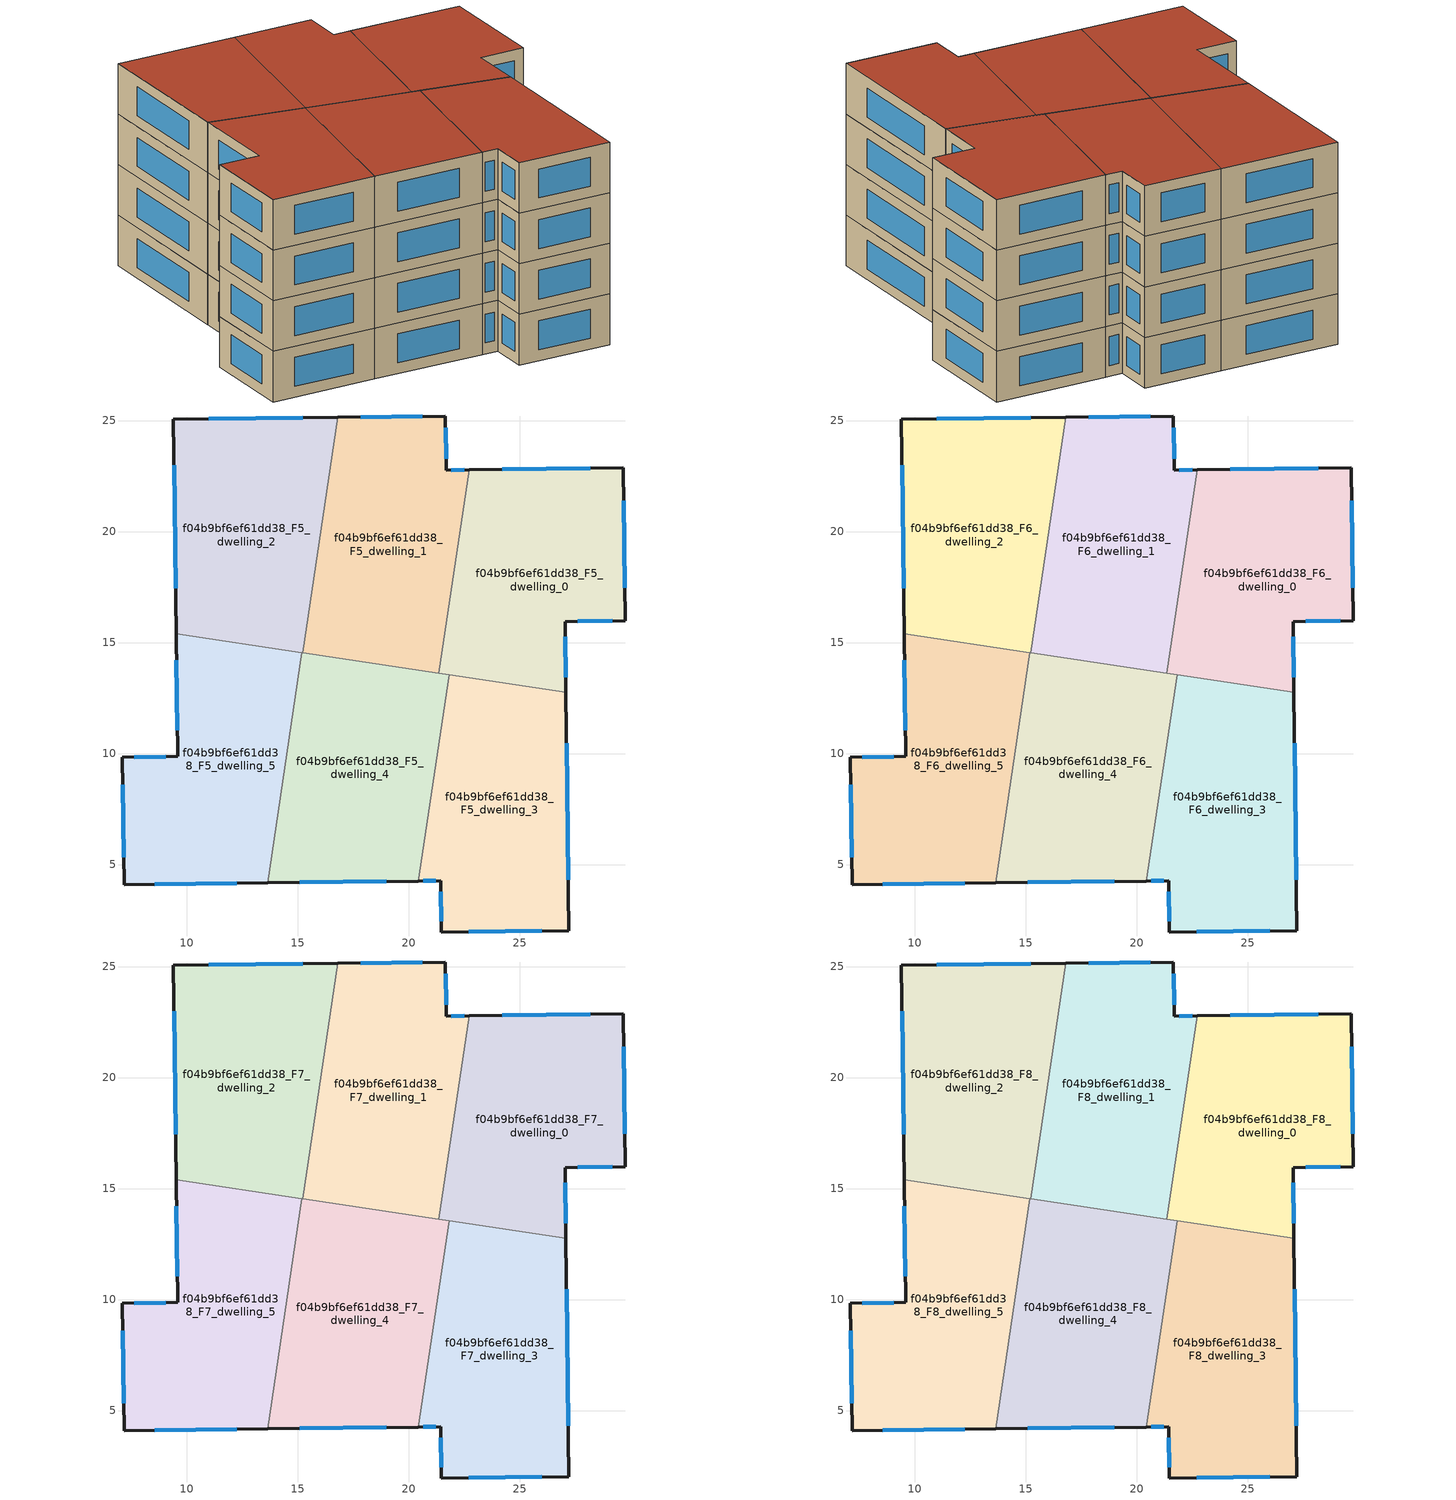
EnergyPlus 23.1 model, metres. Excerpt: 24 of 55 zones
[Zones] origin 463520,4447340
f04b9bf6ef61dd38_F5_dwelling_0
 floor to f04b9bf6ef61dd38_F4_dwelling_0 (EU_floor_Construction): 29.66,22.87 29.75,15.99 27.05,15.94 27.09,12.76 21.37,13.62 22.73,22.78 z15
 wall outside (EU_wall_Construction): 27.09,12.76 27.05,15.94 29.75,15.99 29.66,22.87 22.73,22.78 z15:18
 wall to f04b9bf6ef61dd38_F5_dwelling_1 (EU_wall_Construction): 22.73,22.78 21.37,13.62 z15:18
 wall to f04b9bf6ef61dd38_F5_dwelling_3 (EU_wall_Construction): 21.83,13.55 27.09,12.76 z15:18
 wall to f04b9bf6ef61dd38_F5_dwelling_4 (EU_wall_Construction): 21.37,13.62 21.83,13.55 z15:18
 window (EU_Window_Construction): 27.08,13.44 27.06,15.26 / 28.18,22.85 24.22,22.8 / 29.73,17.46 29.68,21.39 / 27.63,15.95 29.17,15.98 z15.64:17.36
f04b9bf6ef61dd38_F5_dwelling_1
 floor to f04b9bf6ef61dd38_F4_dwelling_1 (EU_floor_Construction): 21.66,25.2 21.69,22.76 22.73,22.78 21.37,13.62 15.23,14.54 16.81,25.14 z15
 wall outside (EU_wall_Construction): 22.73,22.78 21.69,22.76 21.66,25.2 16.81,25.14 z15:18
 wall to f04b9bf6ef61dd38_F5_dwelling_2 (EU_wall_Construction): 16.81,25.14 15.23,14.54 z15:18
 wall to f04b9bf6ef61dd38_F5_dwelling_4 (EU_wall_Construction): 15.23,14.54 21.37,13.62 z15:18
 window (EU_Window_Construction): 20.62,25.19 17.85,25.16 / 21.69,23.29 21.67,24.68 / 22.51,22.77 21.92,22.76 z15.64:17.36
f04b9bf6ef61dd38_F5_dwelling_2
 floor to f04b9bf6ef61dd38_F4_dwelling_2 (EU_floor_Construction): 16.81,25.14 15.23,14.54 9.53,15.39 9.41,25.05 z15
 wall outside (EU_wall_Construction): 16.81,25.14 9.41,25.05 9.53,15.39 z15:18
 wall to f04b9bf6ef61dd38_F5_dwelling_5 (EU_wall_Construction): 9.53,15.39 15.2,14.54 z15:18
 wall to f04b9bf6ef61dd38_F5_dwelling_4 (EU_wall_Construction): 15.2,14.54 15.23,14.54 z15:18
 window (EU_Window_Construction): 9.44,22.98 9.5,17.46 / 15.23,25.12 10.99,25.07 z15.64:17.36
f04b9bf6ef61dd38_F5_dwelling_3
 floor to f04b9bf6ef61dd38_F4_dwelling_3 (EU_floor_Construction): 27.09,12.76 27.22,2.02 21.47,1.96 21.44,4.27 20.45,4.26 21.83,13.55 z15
 wall outside (EU_wall_Construction): 20.45,4.26 21.44,4.27 21.47,1.96 27.22,2.02 27.09,12.76 z15:18
 wall to f04b9bf6ef61dd38_F5_dwelling_4 (EU_wall_Construction): 21.83,13.55 20.45,4.26 z15:18
 window (EU_Window_Construction): 27.19,4.32 27.12,10.46 / 22.7,1.98 25.99,2.01 / 21.45,3.78 21.47,2.46 / 20.66,4.26 21.23,4.27 z15.64:17.36
f04b9bf6ef61dd38_F5_dwelling_4
 floor to f04b9bf6ef61dd38_F4_dwelling_4 (EU_floor_Construction): 21.83,13.55 20.45,4.26 13.65,4.17 15.2,14.54 z15
 wall outside (EU_wall_Construction): 13.65,4.17 20.45,4.26 z15:18
 wall to f04b9bf6ef61dd38_F5_dwelling_5 (EU_wall_Construction): 15.2,14.54 13.65,4.17 z15:18
 window (EU_Window_Construction): 15.1,4.19 18.99,4.24 z15.64:17.36
f04b9bf6ef61dd38_F5_dwelling_5
 floor to f04b9bf6ef61dd38_F4_dwelling_5 (EU_floor_Construction): 15.2,14.54 13.65,4.17 7.19,4.1 7.11,9.83 9.6,9.87 9.53,15.39 z15
 wall outside (EU_wall_Construction): 9.53,15.39 9.6,9.87 7.11,9.83 7.19,4.1 13.65,4.17 z15:18
 window (EU_Window_Construction): 9.55,14.2 9.59,11.05 / 8.57,4.11 12.26,4.16 / 7.13,8.61 7.17,5.33 / 9.07,9.86 7.65,9.84 z15.64:17.36
f04b9bf6ef61dd38_F6_dwelling_0
 floor to f04b9bf6ef61dd38_F5_dwelling_0 (EU_floor_Construction): 29.66,22.87 29.75,15.99 27.05,15.94 27.09,12.76 21.37,13.62 22.73,22.78 z18
 wall outside (EU_wall_Construction): 27.09,12.76 27.05,15.94 29.75,15.99 29.66,22.87 22.73,22.78 z18:21
 wall to f04b9bf6ef61dd38_F6_dwelling_1 (EU_wall_Construction): 22.73,22.78 21.37,13.62 z18:21
 wall to f04b9bf6ef61dd38_F6_dwelling_3 (EU_wall_Construction): 21.83,13.55 27.09,12.76 z18:21
 wall to f04b9bf6ef61dd38_F6_dwelling_4 (EU_wall_Construction): 21.37,13.62 21.83,13.55 z18:21
 window (EU_Window_Construction): 27.08,13.44 27.06,15.26 / 28.18,22.85 24.22,22.8 / 29.73,17.46 29.68,21.39 / 27.63,15.95 29.17,15.98 z18.64:20.36
f04b9bf6ef61dd38_F6_dwelling_1
 floor to f04b9bf6ef61dd38_F5_dwelling_1 (EU_floor_Construction): 21.66,25.2 21.69,22.76 22.73,22.78 21.37,13.62 15.23,14.54 16.81,25.14 z18
 wall outside (EU_wall_Construction): 22.73,22.78 21.69,22.76 21.66,25.2 16.81,25.14 z18:21
 wall to f04b9bf6ef61dd38_F6_dwelling_2 (EU_wall_Construction): 16.81,25.14 15.23,14.54 z18:21
 wall to f04b9bf6ef61dd38_F6_dwelling_4 (EU_wall_Construction): 15.23,14.54 21.37,13.62 z18:21
 window (EU_Window_Construction): 20.62,25.19 17.85,25.16 / 21.69,23.29 21.67,24.68 / 22.51,22.77 21.92,22.76 z18.64:20.36
f04b9bf6ef61dd38_F6_dwelling_2
 floor to f04b9bf6ef61dd38_F5_dwelling_2 (EU_floor_Construction): 16.81,25.14 15.23,14.54 9.53,15.39 9.41,25.05 z18
 wall outside (EU_wall_Construction): 16.81,25.14 9.41,25.05 9.53,15.39 z18:21
 wall to f04b9bf6ef61dd38_F6_dwelling_5 (EU_wall_Construction): 9.53,15.39 15.2,14.54 z18:21
 wall to f04b9bf6ef61dd38_F6_dwelling_4 (EU_wall_Construction): 15.2,14.54 15.23,14.54 z18:21
 window (EU_Window_Construction): 9.44,22.98 9.5,17.46 / 15.23,25.12 10.99,25.07 z18.64:20.36
f04b9bf6ef61dd38_F6_dwelling_3
 floor to f04b9bf6ef61dd38_F5_dwelling_3 (EU_floor_Construction): 27.09,12.76 27.22,2.02 21.47,1.96 21.44,4.27 20.45,4.26 21.83,13.55 z18
 wall outside (EU_wall_Construction): 20.45,4.26 21.44,4.27 21.47,1.96 27.22,2.02 27.09,12.76 z18:21
 wall to f04b9bf6ef61dd38_F6_dwelling_4 (EU_wall_Construction): 21.83,13.55 20.45,4.26 z18:21
 window (EU_Window_Construction): 27.19,4.32 27.12,10.46 / 22.7,1.98 25.99,2.01 / 21.45,3.78 21.47,2.46 / 20.66,4.26 21.23,4.27 z18.64:20.36
f04b9bf6ef61dd38_F6_dwelling_4
 floor to f04b9bf6ef61dd38_F5_dwelling_4 (EU_floor_Construction): 21.83,13.55 20.45,4.26 13.65,4.17 15.2,14.54 z18
 wall outside (EU_wall_Construction): 13.65,4.17 20.45,4.26 z18:21
 wall to f04b9bf6ef61dd38_F6_dwelling_5 (EU_wall_Construction): 15.2,14.54 13.65,4.17 z18:21
 window (EU_Window_Construction): 15.1,4.19 18.99,4.24 z18.64:20.36
f04b9bf6ef61dd38_F6_dwelling_5
 floor to f04b9bf6ef61dd38_F5_dwelling_5 (EU_floor_Construction): 15.2,14.54 13.65,4.17 7.19,4.1 7.11,9.83 9.6,9.87 9.53,15.39 z18
 wall outside (EU_wall_Construction): 9.53,15.39 9.6,9.87 7.11,9.83 7.19,4.1 13.65,4.17 z18:21
 window (EU_Window_Construction): 9.55,14.2 9.59,11.05 / 8.57,4.11 12.26,4.16 / 7.13,8.61 7.17,5.33 / 9.07,9.86 7.65,9.84 z18.64:20.36
f04b9bf6ef61dd38_F7_dwelling_0
 floor to f04b9bf6ef61dd38_F6_dwelling_0 (EU_floor_Construction): 29.66,22.87 29.75,15.99 27.05,15.94 27.09,12.76 21.37,13.62 22.73,22.78 z21
 wall outside (EU_wall_Construction): 27.09,12.76 27.05,15.94 29.75,15.99 29.66,22.87 22.73,22.78 z21:24
 wall to f04b9bf6ef61dd38_F7_dwelling_1 (EU_wall_Construction): 22.73,22.78 21.37,13.62 z21:24
 wall to f04b9bf6ef61dd38_F7_dwelling_3 (EU_wall_Construction): 21.83,13.55 27.09,12.76 z21:24
 wall to f04b9bf6ef61dd38_F7_dwelling_4 (EU_wall_Construction): 21.37,13.62 21.83,13.55 z21:24
 window (EU_Window_Construction): 27.08,13.44 27.06,15.26 / 28.18,22.85 24.22,22.8 / 29.73,17.46 29.68,21.39 / 27.63,15.95 29.17,15.98 z21.64:23.36
f04b9bf6ef61dd38_F7_dwelling_1
 floor to f04b9bf6ef61dd38_F6_dwelling_1 (EU_floor_Construction): 21.66,25.2 21.69,22.76 22.73,22.78 21.37,13.62 15.23,14.54 16.81,25.14 z21
 wall outside (EU_wall_Construction): 22.73,22.78 21.69,22.76 21.66,25.2 16.81,25.14 z21:24
 wall to f04b9bf6ef61dd38_F7_dwelling_2 (EU_wall_Construction): 16.81,25.14 15.23,14.54 z21:24
 wall to f04b9bf6ef61dd38_F7_dwelling_4 (EU_wall_Construction): 15.23,14.54 21.37,13.62 z21:24
 window (EU_Window_Construction): 20.62,25.19 17.85,25.16 / 21.69,23.29 21.67,24.68 / 22.51,22.77 21.92,22.76 z21.64:23.36
f04b9bf6ef61dd38_F7_dwelling_2
 floor to f04b9bf6ef61dd38_F6_dwelling_2 (EU_floor_Construction): 16.81,25.14 15.23,14.54 9.53,15.39 9.41,25.05 z21
 wall outside (EU_wall_Construction): 16.81,25.14 9.41,25.05 9.53,15.39 z21:24
 wall to f04b9bf6ef61dd38_F7_dwelling_5 (EU_wall_Construction): 9.53,15.39 15.2,14.54 z21:24
 wall to f04b9bf6ef61dd38_F7_dwelling_4 (EU_wall_Construction): 15.2,14.54 15.23,14.54 z21:24
 window (EU_Window_Construction): 9.44,22.98 9.5,17.46 / 15.23,25.12 10.99,25.07 z21.64:23.36
f04b9bf6ef61dd38_F7_dwelling_3
 floor to f04b9bf6ef61dd38_F6_dwelling_3 (EU_floor_Construction): 27.09,12.76 27.22,2.02 21.47,1.96 21.44,4.27 20.45,4.26 21.83,13.55 z21
 wall outside (EU_wall_Construction): 20.45,4.26 21.44,4.27 21.47,1.96 27.22,2.02 27.09,12.76 z21:24
 wall to f04b9bf6ef61dd38_F7_dwelling_4 (EU_wall_Construction): 21.83,13.55 20.45,4.26 z21:24
 window (EU_Window_Construction): 27.19,4.32 27.12,10.46 / 22.7,1.98 25.99,2.01 / 21.45,3.78 21.47,2.46 / 20.66,4.26 21.23,4.27 z21.64:23.36
f04b9bf6ef61dd38_F7_dwelling_4
 floor to f04b9bf6ef61dd38_F6_dwelling_4 (EU_floor_Construction): 21.83,13.55 20.45,4.26 13.65,4.17 15.2,14.54 z21
 wall outside (EU_wall_Construction): 13.65,4.17 20.45,4.26 z21:24
 wall to f04b9bf6ef61dd38_F7_dwelling_5 (EU_wall_Construction): 15.2,14.54 13.65,4.17 z21:24
 window (EU_Window_Construction): 15.1,4.19 18.99,4.24 z21.64:23.36
f04b9bf6ef61dd38_F7_dwelling_5
 floor to f04b9bf6ef61dd38_F6_dwelling_5 (EU_floor_Construction): 15.2,14.54 13.65,4.17 7.19,4.1 7.11,9.83 9.6,9.87 9.53,15.39 z21
 wall outside (EU_wall_Construction): 9.53,15.39 9.6,9.87 7.11,9.83 7.19,4.1 13.65,4.17 z21:24
 window (EU_Window_Construction): 9.55,14.2 9.59,11.05 / 8.57,4.11 12.26,4.16 / 7.13,8.61 7.17,5.33 / 9.07,9.86 7.65,9.84 z21.64:23.36
f04b9bf6ef61dd38_F8_dwelling_0
 floor to f04b9bf6ef61dd38_F7_dwelling_0 (EU_floor_Construction): 29.66,22.87 29.75,15.99 27.05,15.94 27.09,12.76 21.37,13.62 22.73,22.78 z24
 wall outside (EU_wall_Construction): 27.09,12.76 27.05,15.94 29.75,15.99 29.66,22.87 22.73,22.78 z24:27
 wall to f04b9bf6ef61dd38_F8_dwelling_1 (EU_wall_Construction): 22.73,22.78 21.37,13.62 z24:27
 wall to f04b9bf6ef61dd38_F8_dwelling_3 (EU_wall_Construction): 21.83,13.55 27.09,12.76 z24:27
 wall to f04b9bf6ef61dd38_F8_dwelling_4 (EU_wall_Construction): 21.37,13.62 21.83,13.55 z24:27
 window (EU_Window_Construction): 27.08,13.44 27.06,15.26 / 28.18,22.85 24.22,22.8 / 29.73,17.46 29.68,21.39 / 27.63,15.95 29.17,15.98 z24.64:26.36
 roof outside (EU_roof_Construction): 27.09,12.76 27.05,15.94 29.75,15.99 29.66,22.87 22.73,22.78 21.37,13.62 z27
f04b9bf6ef61dd38_F8_dwelling_1
 floor to f04b9bf6ef61dd38_F7_dwelling_1 (EU_floor_Construction): 21.66,25.2 21.69,22.76 22.73,22.78 21.37,13.62 15.23,14.54 16.81,25.14 z24
 wall outside (EU_wall_Construction): 22.73,22.78 21.69,22.76 21.66,25.2 16.81,25.14 z24:27
 wall to f04b9bf6ef61dd38_F8_dwelling_2 (EU_wall_Construction): 16.81,25.14 15.23,14.54 z24:27
 wall to f04b9bf6ef61dd38_F8_dwelling_4 (EU_wall_Construction): 15.23,14.54 21.37,13.62 z24:27
 window (EU_Window_Construction): 20.62,25.19 17.85,25.16 / 21.69,23.29 21.67,24.68 / 22.51,22.77 21.92,22.76 z24.64:26.36
 roof outside (EU_roof_Construction): 21.37,13.62 22.73,22.78 21.69,22.76 21.66,25.2 16.81,25.14 15.23,14.54 z27
f04b9bf6ef61dd38_F8_dwelling_2
 floor to f04b9bf6ef61dd38_F7_dwelling_2 (EU_floor_Construction): 16.81,25.14 15.23,14.54 9.53,15.39 9.41,25.05 z24
 wall outside (EU_wall_Construction): 16.81,25.14 9.41,25.05 9.53,15.39 z24:27
 wall to f04b9bf6ef61dd38_F8_dwelling_5 (EU_wall_Construction): 9.53,15.39 15.2,14.54 z24:27
 wall to f04b9bf6ef61dd38_F8_dwelling_4 (EU_wall_Construction): 15.2,14.54 15.23,14.54 z24:27
 window (EU_Window_Construction): 9.44,22.98 9.5,17.46 / 15.23,25.12 10.99,25.07 z24.64:26.36
 roof outside (EU_roof_Construction): 15.23,14.54 16.81,25.14 9.41,25.05 9.53,15.39 z27
f04b9bf6ef61dd38_F8_dwelling_3
 floor to f04b9bf6ef61dd38_F7_dwelling_3 (EU_floor_Construction): 27.09,12.76 27.22,2.02 21.47,1.96 21.44,4.27 20.45,4.26 21.83,13.55 z24
 wall outside (EU_wall_Construction): 20.45,4.26 21.44,4.27 21.47,1.96 27.22,2.02 27.09,12.76 z24:27
 wall to f04b9bf6ef61dd38_F8_dwelling_4 (EU_wall_Construction): 21.83,13.55 20.45,4.26 z24:27
 window (EU_Window_Construction): 27.19,4.32 27.12,10.46 / 22.7,1.98 25.99,2.01 / 21.45,3.78 21.47,2.46 / 20.66,4.26 21.23,4.27 z24.64:26.36
 roof outside (EU_roof_Construction): 27.22,2.02 27.09,12.76 21.83,13.55 20.45,4.26 21.44,4.27 21.47,1.96 z27
f04b9bf6ef61dd38_F8_dwelling_4
 floor to f04b9bf6ef61dd38_F7_dwelling_4 (EU_floor_Construction): 21.83,13.55 20.45,4.26 13.65,4.17 15.2,14.54 z24
 wall outside (EU_wall_Construction): 13.65,4.17 20.45,4.26 z24:27
 wall to f04b9bf6ef61dd38_F8_dwelling_5 (EU_wall_Construction): 15.2,14.54 13.65,4.17 z24:27
 window (EU_Window_Construction): 15.1,4.19 18.99,4.24 z24.64:26.36
 roof outside (EU_roof_Construction): 20.45,4.26 21.83,13.55 15.2,14.54 13.65,4.17 z27
f04b9bf6ef61dd38_F8_dwelling_5
 floor to f04b9bf6ef61dd38_F7_dwelling_5 (EU_floor_Construction): 15.2,14.54 13.65,4.17 7.19,4.1 7.11,9.83 9.6,9.87 9.53,15.39 z24
 wall outside (EU_wall_Construction): 9.53,15.39 9.6,9.87 7.11,9.83 7.19,4.1 13.65,4.17 z24:27
 window (EU_Window_Construction): 9.55,14.2 9.59,11.05 / 8.57,4.11 12.26,4.16 / 7.13,8.61 7.17,5.33 / 9.07,9.86 7.65,9.84 z24.64:26.36
 roof outside (EU_roof_Construction): 13.65,4.17 15.2,14.54 9.53,15.39 9.6,9.87 7.11,9.83 7.19,4.1 z27
[Building]
EU S2 Campaign: North Axis=0; Terrain=City; Solar Distribution=FullExterior
[Site:Location]
Yerevan-Zvartnots.Intl.AP: Latitude=40.15; Longitude=44.383; Time Zone=4; Elevation=854
[SizingPeriod:WeatherFileDays]
AnnualSizingPeriod: Begin Month=1; Begin Day of Month=1; End Month=12; End Day of Month=31; Day of Week for Start Day=Monday; Use Weather File Daylight Saving Period=No; Use Weather File Rain and Snow Indicators=No
[MATERIAL]
EU_InternalMass_Material: Roughness=MediumRough; Thickness=0.1; Conductivity=1; Density=1800; Specific Heat=900; Thermal Absorptance=0.9; Solar Absorptance=0.7; Visible Absorptance=0.7
[MATERIAL:NOMASS] Roughness=MediumRough; Thermal Absorptance=0.9; Solar Absorptance=0.7; Visible Absorptance=0.7
Name | Thermal Resistance
EU_wall_NoMass | 1.05043
EU_roof_NoMass | 1.45357
EU_floor_NoMass | 0.478065
[WINDOWMATERIAL:SIMPLEGLAZINGSYSTEM]
EU_Window_SimpleGlazing: UFactor=2.5566; Solar Heat Gain Coefficient=0.75; Visible Transmittance=0.75
[CONSTRUCTION]
EU_wall_Construction: EU_wall_NoMass
EU_roof_Construction: EU_roof_NoMass
EU_floor_Construction: EU_floor_NoMass
EU_Window_Construction: EU_Window_SimpleGlazing
EU_InternalMass_Construction: EU_InternalMass_Material
[ZONE] Type=1; Multiplier=1; Ceiling Height=autocalculate; Floor Area=autocalculate; Part of Total Floor Area=Yes
Name | Volume
f04b9bf6ef61dd38_F5_dwelling_0; f04b9bf6ef61dd38_F6_dwelling_0; f04b9bf6ef61dd38_F7_dwelling_0; f04b9bf6ef61dd38_F8_dwelling_0 | 200.023
f04b9bf6ef61dd38_F5_dwelling_1; f04b9bf6ef61dd38_F6_dwelling_1; f04b9bf6ef61dd38_F7_dwelling_1; f04b9bf6ef61dd38_F8_dwelling_1 | 200.012
f04b9bf6ef61dd38_F5_dwelling_2; f04b9bf6ef61dd38_F6_dwelling_2; f04b9bf6ef61dd38_F7_dwelling_2; f04b9bf6ef61dd38_F8_dwelling_2 | 200.034
f04b9bf6ef61dd38_F5_dwelling_3; f04b9bf6ef61dd38_F6_dwelling_3; f04b9bf6ef61dd38_F7_dwelling_3; f04b9bf6ef61dd38_F8_dwelling_3 | 200.026
f04b9bf6ef61dd38_F5_dwelling_4; f04b9bf6ef61dd38_F6_dwelling_4; f04b9bf6ef61dd38_F7_dwelling_4; f04b9bf6ef61dd38_F8_dwelling_4 | 200.031
f04b9bf6ef61dd38_F5_dwelling_5; f04b9bf6ef61dd38_F6_dwelling_5; f04b9bf6ef61dd38_F7_dwelling_5; f04b9bf6ef61dd38_F8_dwelling_5 | 200.011
[INTERNALMASS] Construction=EU_InternalMass_Construction
Name | Zone or ZoneList | Surface Area
f04b9bf6ef61dd38_F5_dwelling_0_EU_InternalMass | f04b9bf6ef61dd38_F5_dwelling_0 | 66.6746
f04b9bf6ef61dd38_F5_dwelling_1_EU_InternalMass | f04b9bf6ef61dd38_F5_dwelling_1 | 66.6706
f04b9bf6ef61dd38_F5_dwelling_2_EU_InternalMass | f04b9bf6ef61dd38_F5_dwelling_2 | 66.678
f04b9bf6ef61dd38_F5_dwelling_3_EU_InternalMass | f04b9bf6ef61dd38_F5_dwelling_3 | 66.675
f04b9bf6ef61dd38_F5_dwelling_4_EU_InternalMass | f04b9bf6ef61dd38_F5_dwelling_4 | 66.6771
f04b9bf6ef61dd38_F5_dwelling_5_EU_InternalMass | f04b9bf6ef61dd38_F5_dwelling_5 | 66.6705
f04b9bf6ef61dd38_F6_dwelling_0_EU_InternalMass | f04b9bf6ef61dd38_F6_dwelling_0 | 66.6746
f04b9bf6ef61dd38_F6_dwelling_1_EU_InternalMass | f04b9bf6ef61dd38_F6_dwelling_1 | 66.6706
f04b9bf6ef61dd38_F6_dwelling_2_EU_InternalMass | f04b9bf6ef61dd38_F6_dwelling_2 | 66.678
f04b9bf6ef61dd38_F6_dwelling_3_EU_InternalMass | f04b9bf6ef61dd38_F6_dwelling_3 | 66.675
f04b9bf6ef61dd38_F6_dwelling_4_EU_InternalMass | f04b9bf6ef61dd38_F6_dwelling_4 | 66.6771
f04b9bf6ef61dd38_F6_dwelling_5_EU_InternalMass | f04b9bf6ef61dd38_F6_dwelling_5 | 66.6705
f04b9bf6ef61dd38_F7_dwelling_0_EU_InternalMass | f04b9bf6ef61dd38_F7_dwelling_0 | 66.6746
f04b9bf6ef61dd38_F7_dwelling_1_EU_InternalMass | f04b9bf6ef61dd38_F7_dwelling_1 | 66.6706
f04b9bf6ef61dd38_F7_dwelling_2_EU_InternalMass | f04b9bf6ef61dd38_F7_dwelling_2 | 66.678
f04b9bf6ef61dd38_F7_dwelling_3_EU_InternalMass | f04b9bf6ef61dd38_F7_dwelling_3 | 66.675
f04b9bf6ef61dd38_F7_dwelling_4_EU_InternalMass | f04b9bf6ef61dd38_F7_dwelling_4 | 66.6771
f04b9bf6ef61dd38_F7_dwelling_5_EU_InternalMass | f04b9bf6ef61dd38_F7_dwelling_5 | 66.6705
f04b9bf6ef61dd38_F8_dwelling_0_EU_InternalMass | f04b9bf6ef61dd38_F8_dwelling_0 | 66.6746
f04b9bf6ef61dd38_F8_dwelling_1_EU_InternalMass | f04b9bf6ef61dd38_F8_dwelling_1 | 66.6706
f04b9bf6ef61dd38_F8_dwelling_2_EU_InternalMass | f04b9bf6ef61dd38_F8_dwelling_2 | 66.678
f04b9bf6ef61dd38_F8_dwelling_3_EU_InternalMass | f04b9bf6ef61dd38_F8_dwelling_3 | 66.675
f04b9bf6ef61dd38_F8_dwelling_4_EU_InternalMass | f04b9bf6ef61dd38_F8_dwelling_4 | 66.6771
f04b9bf6ef61dd38_F8_dwelling_5_EU_InternalMass | f04b9bf6ef61dd38_F8_dwelling_5 | 66.6705
[OTHEREQUIPMENT] Fuel Type=Electricity; Design Level Calculation Method=Watts/Area; Power per Zone Floor Area=1; Fraction Latent=0; Fraction Radiant=0; Fraction Lost=0; Carbon Dioxide Generation Rate=0; EndUse Subcategory=EU_Step8_InternalGains
Name | Zone or ZoneList or Space or SpaceList | Schedule
EU_Step8_InternalGain_f04b9bf6ef61dd38_F5_dwelling_0_f000 | f04b9bf6ef61dd38_F5_dwelling_0 | EU_Step8_GainSchedule_f04b9bf6ef61dd38_F5_dwelling_0_f000
EU_Step8_InternalGain_f04b9bf6ef61dd38_F5_dwelling_1_f000 | f04b9bf6ef61dd38_F5_dwelling_1 | EU_Step8_GainSchedule_f04b9bf6ef61dd38_F5_dwelling_1_f000
EU_Step8_InternalGain_f04b9bf6ef61dd38_F5_dwelling_2_f000 | f04b9bf6ef61dd38_F5_dwelling_2 | EU_Step8_GainSchedule_f04b9bf6ef61dd38_F5_dwelling_2_f000
EU_Step8_InternalGain_f04b9bf6ef61dd38_F5_dwelling_3_f000 | f04b9bf6ef61dd38_F5_dwelling_3 | EU_Step8_GainSchedule_f04b9bf6ef61dd38_F5_dwelling_3_f000
EU_Step8_InternalGain_f04b9bf6ef61dd38_F5_dwelling_4_f000 | f04b9bf6ef61dd38_F5_dwelling_4 | EU_Step8_GainSchedule_f04b9bf6ef61dd38_F5_dwelling_4_f000
EU_Step8_InternalGain_f04b9bf6ef61dd38_F5_dwelling_5_f000 | f04b9bf6ef61dd38_F5_dwelling_5 | EU_Step8_GainSchedule_f04b9bf6ef61dd38_F5_dwelling_5_f000
EU_Step8_InternalGain_f04b9bf6ef61dd38_F6_dwelling_0_f000 | f04b9bf6ef61dd38_F6_dwelling_0 | EU_Step8_GainSchedule_f04b9bf6ef61dd38_F6_dwelling_0_f000
EU_Step8_InternalGain_f04b9bf6ef61dd38_F6_dwelling_1_f000 | f04b9bf6ef61dd38_F6_dwelling_1 | EU_Step8_GainSchedule_f04b9bf6ef61dd38_F6_dwelling_1_f000
EU_Step8_InternalGain_f04b9bf6ef61dd38_F6_dwelling_2_f000 | f04b9bf6ef61dd38_F6_dwelling_2 | EU_Step8_GainSchedule_f04b9bf6ef61dd38_F6_dwelling_2_f000
EU_Step8_InternalGain_f04b9bf6ef61dd38_F6_dwelling_3_f000 | f04b9bf6ef61dd38_F6_dwelling_3 | EU_Step8_GainSchedule_f04b9bf6ef61dd38_F6_dwelling_3_f000
EU_Step8_InternalGain_f04b9bf6ef61dd38_F6_dwelling_4_f000 | f04b9bf6ef61dd38_F6_dwelling_4 | EU_Step8_GainSchedule_f04b9bf6ef61dd38_F6_dwelling_4_f000
EU_Step8_InternalGain_f04b9bf6ef61dd38_F6_dwelling_5_f000 | f04b9bf6ef61dd38_F6_dwelling_5 | EU_Step8_GainSchedule_f04b9bf6ef61dd38_F6_dwelling_5_f000
EU_Step8_InternalGain_f04b9bf6ef61dd38_F7_dwelling_0_f000 | f04b9bf6ef61dd38_F7_dwelling_0 | EU_Step8_GainSchedule_f04b9bf6ef61dd38_F7_dwelling_0_f000
EU_Step8_InternalGain_f04b9bf6ef61dd38_F7_dwelling_1_f000 | f04b9bf6ef61dd38_F7_dwelling_1 | EU_Step8_GainSchedule_f04b9bf6ef61dd38_F7_dwelling_1_f000
EU_Step8_InternalGain_f04b9bf6ef61dd38_F7_dwelling_2_f000 | f04b9bf6ef61dd38_F7_dwelling_2 | EU_Step8_GainSchedule_f04b9bf6ef61dd38_F7_dwelling_2_f000
EU_Step8_InternalGain_f04b9bf6ef61dd38_F7_dwelling_3_f000 | f04b9bf6ef61dd38_F7_dwelling_3 | EU_Step8_GainSchedule_f04b9bf6ef61dd38_F7_dwelling_3_f000
EU_Step8_InternalGain_f04b9bf6ef61dd38_F7_dwelling_4_f000 | f04b9bf6ef61dd38_F7_dwelling_4 | EU_Step8_GainSchedule_f04b9bf6ef61dd38_F7_dwelling_4_f000
EU_Step8_InternalGain_f04b9bf6ef61dd38_F7_dwelling_5_f000 | f04b9bf6ef61dd38_F7_dwelling_5 | EU_Step8_GainSchedule_f04b9bf6ef61dd38_F7_dwelling_5_f000
EU_Step8_InternalGain_f04b9bf6ef61dd38_F8_dwelling_0_f000 | f04b9bf6ef61dd38_F8_dwelling_0 | EU_Step8_GainSchedule_f04b9bf6ef61dd38_F8_dwelling_0_f000
EU_Step8_InternalGain_f04b9bf6ef61dd38_F8_dwelling_1_f000 | f04b9bf6ef61dd38_F8_dwelling_1 | EU_Step8_GainSchedule_f04b9bf6ef61dd38_F8_dwelling_1_f000
EU_Step8_InternalGain_f04b9bf6ef61dd38_F8_dwelling_2_f000 | f04b9bf6ef61dd38_F8_dwelling_2 | EU_Step8_GainSchedule_f04b9bf6ef61dd38_F8_dwelling_2_f000
EU_Step8_InternalGain_f04b9bf6ef61dd38_F8_dwelling_3_f000 | f04b9bf6ef61dd38_F8_dwelling_3 | EU_Step8_GainSchedule_f04b9bf6ef61dd38_F8_dwelling_3_f000
EU_Step8_InternalGain_f04b9bf6ef61dd38_F8_dwelling_4_f000 | f04b9bf6ef61dd38_F8_dwelling_4 | EU_Step8_GainSchedule_f04b9bf6ef61dd38_F8_dwelling_4_f000
EU_Step8_InternalGain_f04b9bf6ef61dd38_F8_dwelling_5_f000 | f04b9bf6ef61dd38_F8_dwelling_5 | EU_Step8_GainSchedule_f04b9bf6ef61dd38_F8_dwelling_5_f000
[ZONEVENTILATION:DESIGNFLOWRATE] Schedule=EU_AlwaysOn; Design Flow Rate Calculation Method=AirChanges/Hour; Air Changes per Hour=0.557805; Ventilation Type=Natural; Fan Pressure Rise=0; Fan Total Efficiency=1; Constant Term Coefficient=1; Temperature Term Coefficient=0; Velocity Term Coefficient=0; Velocity Squared Term Coefficient=0; Minimum Indoor Temperature=-100; Maximum Indoor Temperature=100; Delta Temperature=-100; Minimum Outdoor Temperature=-100; Maximum Outdoor Temperature=100; Maximum Wind Speed=40
Name | Zone or ZoneList or Space or SpaceList
EU_ConstantAir_f04b9bf6ef61dd38_F5_dwelling_0 | f04b9bf6ef61dd38_F5_dwelling_0
EU_ConstantAir_f04b9bf6ef61dd38_F5_dwelling_1 | f04b9bf6ef61dd38_F5_dwelling_1
EU_ConstantAir_f04b9bf6ef61dd38_F5_dwelling_2 | f04b9bf6ef61dd38_F5_dwelling_2
EU_ConstantAir_f04b9bf6ef61dd38_F5_dwelling_3 | f04b9bf6ef61dd38_F5_dwelling_3
EU_ConstantAir_f04b9bf6ef61dd38_F5_dwelling_4 | f04b9bf6ef61dd38_F5_dwelling_4
EU_ConstantAir_f04b9bf6ef61dd38_F5_dwelling_5 | f04b9bf6ef61dd38_F5_dwelling_5
EU_ConstantAir_f04b9bf6ef61dd38_F6_dwelling_0 | f04b9bf6ef61dd38_F6_dwelling_0
EU_ConstantAir_f04b9bf6ef61dd38_F6_dwelling_1 | f04b9bf6ef61dd38_F6_dwelling_1
EU_ConstantAir_f04b9bf6ef61dd38_F6_dwelling_2 | f04b9bf6ef61dd38_F6_dwelling_2
EU_ConstantAir_f04b9bf6ef61dd38_F6_dwelling_3 | f04b9bf6ef61dd38_F6_dwelling_3
EU_ConstantAir_f04b9bf6ef61dd38_F6_dwelling_4 | f04b9bf6ef61dd38_F6_dwelling_4
EU_ConstantAir_f04b9bf6ef61dd38_F6_dwelling_5 | f04b9bf6ef61dd38_F6_dwelling_5
EU_ConstantAir_f04b9bf6ef61dd38_F7_dwelling_0 | f04b9bf6ef61dd38_F7_dwelling_0
EU_ConstantAir_f04b9bf6ef61dd38_F7_dwelling_1 | f04b9bf6ef61dd38_F7_dwelling_1
EU_ConstantAir_f04b9bf6ef61dd38_F7_dwelling_2 | f04b9bf6ef61dd38_F7_dwelling_2
EU_ConstantAir_f04b9bf6ef61dd38_F7_dwelling_3 | f04b9bf6ef61dd38_F7_dwelling_3
EU_ConstantAir_f04b9bf6ef61dd38_F7_dwelling_4 | f04b9bf6ef61dd38_F7_dwelling_4
EU_ConstantAir_f04b9bf6ef61dd38_F7_dwelling_5 | f04b9bf6ef61dd38_F7_dwelling_5
EU_ConstantAir_f04b9bf6ef61dd38_F8_dwelling_0 | f04b9bf6ef61dd38_F8_dwelling_0
EU_ConstantAir_f04b9bf6ef61dd38_F8_dwelling_1 | f04b9bf6ef61dd38_F8_dwelling_1
EU_ConstantAir_f04b9bf6ef61dd38_F8_dwelling_2 | f04b9bf6ef61dd38_F8_dwelling_2
EU_ConstantAir_f04b9bf6ef61dd38_F8_dwelling_3 | f04b9bf6ef61dd38_F8_dwelling_3
EU_ConstantAir_f04b9bf6ef61dd38_F8_dwelling_4 | f04b9bf6ef61dd38_F8_dwelling_4
EU_ConstantAir_f04b9bf6ef61dd38_F8_dwelling_5 | f04b9bf6ef61dd38_F8_dwelling_5
[HVACTEMPLATE:THERMOSTAT] Constant Heating Setpoint=20; Constant Cooling Setpoint=50
EU_HeatOnly_f04b9bf6ef61dd38_F0_dwelling_2; EU_HeatOnly_f04b9bf6ef61dd38_F0_dwelling_3; EU_HeatOnly_f04b9bf6ef61dd38_F0_dwelling_4; EU_HeatOnly_f04b9bf6ef61dd38_F0_dwelling_5; EU_HeatOnly_f04b9bf6ef61dd38_F0_dwelling_6; EU_HeatOnly_f04b9bf6ef61dd38_F1_dwelling_0; EU_HeatOnly_f04b9bf6ef61dd38_F1_dwelling_1; EU_HeatOnly_f04b9bf6ef61dd38_F1_dwelling_2; EU_HeatOnly_f04b9bf6ef61dd38_F1_dwelling_3; EU_HeatOnly_f04b9bf6ef61dd38_F1_dwelling_4; EU_HeatOnly_f04b9bf6ef61dd38_F1_dwelling_5; EU_HeatOnly_f04b9bf6ef61dd38_F2_dwelling_0; EU_HeatOnly_f04b9bf6ef61dd38_F2_dwelling_1; EU_HeatOnly_f04b9bf6ef61dd38_F2_dwelling_2; EU_HeatOnly_f04b9bf6ef61dd38_F2_dwelling_3; EU_HeatOnly_f04b9bf6ef61dd38_F2_dwelling_4; EU_HeatOnly_f04b9bf6ef61dd38_F2_dwelling_5; EU_HeatOnly_f04b9bf6ef61dd38_F3_dwelling_0; EU_HeatOnly_f04b9bf6ef61dd38_F3_dwelling_1; EU_HeatOnly_f04b9bf6ef61dd38_F3_dwelling_2; EU_HeatOnly_f04b9bf6ef61dd38_F3_dwelling_3; EU_HeatOnly_f04b9bf6ef61dd38_F3_dwelling_4; EU_HeatOnly_f04b9bf6ef61dd38_F3_dwelling_5; EU_HeatOnly_f04b9bf6ef61dd38_F4_dwelling_0; EU_HeatOnly_f04b9bf6ef61dd38_F4_dwelling_1; EU_HeatOnly_f04b9bf6ef61dd38_F4_dwelling_2; EU_HeatOnly_f04b9bf6ef61dd38_F4_dwelling_3; EU_HeatOnly_f04b9bf6ef61dd38_F4_dwelling_4; EU_HeatOnly_f04b9bf6ef61dd38_F4_dwelling_5; EU_HeatOnly_f04b9bf6ef61dd38_F5_dwelling_0; EU_HeatOnly_f04b9bf6ef61dd38_F5_dwelling_1; EU_HeatOnly_f04b9bf6ef61dd38_F5_dwelling_2; EU_HeatOnly_f04b9bf6ef61dd38_F5_dwelling_3; EU_HeatOnly_f04b9bf6ef61dd38_F5_dwelling_4; EU_HeatOnly_f04b9bf6ef61dd38_F5_dwelling_5; EU_HeatOnly_f04b9bf6ef61dd38_F6_dwelling_0; EU_HeatOnly_f04b9bf6ef61dd38_F6_dwelling_1; EU_HeatOnly_f04b9bf6ef61dd38_F6_dwelling_2; EU_HeatOnly_f04b9bf6ef61dd38_F6_dwelling_3; EU_HeatOnly_f04b9bf6ef61dd38_F6_dwelling_4; EU_HeatOnly_f04b9bf6ef61dd38_F6_dwelling_5; EU_HeatOnly_f04b9bf6ef61dd38_F7_dwelling_0; EU_HeatOnly_f04b9bf6ef61dd38_F7_dwelling_1; EU_HeatOnly_f04b9bf6ef61dd38_F7_dwelling_2; EU_HeatOnly_f04b9bf6ef61dd38_F7_dwelling_3; EU_HeatOnly_f04b9bf6ef61dd38_F7_dwelling_4; EU_HeatOnly_f04b9bf6ef61dd38_F7_dwelling_5; EU_HeatOnly_f04b9bf6ef61dd38_F8_dwelling_0; EU_HeatOnly_f04b9bf6ef61dd38_F8_dwelling_1; EU_HeatOnly_f04b9bf6ef61dd38_F8_dwelling_2; EU_HeatOnly_f04b9bf6ef61dd38_F8_dwelling_3; EU_HeatOnly_f04b9bf6ef61dd38_F8_dwelling_4; EU_HeatOnly_f04b9bf6ef61dd38_F8_dwelling_5
[HVACTEMPLATE:ZONE:IDEALLOADSAIRSYSTEM] System Availability Schedule=EU_AlwaysOn; Maximum Heating Supply Air Temperature=50; Minimum Cooling Supply Air Temperature=13; Maximum Heating Supply Air Humidity Ratio=0.0156; Minimum Cooling Supply Air Humidity Ratio=0.0077; Heating Limit=NoLimit; Cooling Limit=NoLimit; Heating Availability Schedule=EU_AlwaysOn; Cooling Availability Schedule=EU_CoolingOff; Dehumidification Control Type=ConstantSensibleHeatRatio; Cooling Sensible Heat Ratio=0.7; Dehumidification Setpoint=60; Humidification Control Type=None; Humidification Setpoint=30; Outdoor Air Method=None; Outdoor Air Flow Rate per Person=0.00944; Outdoor Air Flow Rate per Zone Floor Area=0; Outdoor Air Flow Rate per Zone=0; Demand Controlled Ventilation Type=None; Outdoor Air Economizer Type=NoEconomizer; Heat Recovery Type=None; Sensible Heat Recovery Effectiveness=0.7; Latent Heat Recovery Effectiveness=0.65
Name | Template Thermostat
f04b9bf6ef61dd38_F5_dwelling_0 | EU_HeatOnly_f04b9bf6ef61dd38_F5_dwelling_0
f04b9bf6ef61dd38_F5_dwelling_1 | EU_HeatOnly_f04b9bf6ef61dd38_F5_dwelling_1
f04b9bf6ef61dd38_F5_dwelling_2 | EU_HeatOnly_f04b9bf6ef61dd38_F5_dwelling_2
f04b9bf6ef61dd38_F5_dwelling_3 | EU_HeatOnly_f04b9bf6ef61dd38_F5_dwelling_3
f04b9bf6ef61dd38_F5_dwelling_4 | EU_HeatOnly_f04b9bf6ef61dd38_F5_dwelling_4
f04b9bf6ef61dd38_F5_dwelling_5 | EU_HeatOnly_f04b9bf6ef61dd38_F5_dwelling_5
f04b9bf6ef61dd38_F6_dwelling_0 | EU_HeatOnly_f04b9bf6ef61dd38_F6_dwelling_0
f04b9bf6ef61dd38_F6_dwelling_1 | EU_HeatOnly_f04b9bf6ef61dd38_F6_dwelling_1
f04b9bf6ef61dd38_F6_dwelling_2 | EU_HeatOnly_f04b9bf6ef61dd38_F6_dwelling_2
f04b9bf6ef61dd38_F6_dwelling_3 | EU_HeatOnly_f04b9bf6ef61dd38_F6_dwelling_3
f04b9bf6ef61dd38_F6_dwelling_4 | EU_HeatOnly_f04b9bf6ef61dd38_F6_dwelling_4
f04b9bf6ef61dd38_F6_dwelling_5 | EU_HeatOnly_f04b9bf6ef61dd38_F6_dwelling_5
f04b9bf6ef61dd38_F7_dwelling_0 | EU_HeatOnly_f04b9bf6ef61dd38_F7_dwelling_0
f04b9bf6ef61dd38_F7_dwelling_1 | EU_HeatOnly_f04b9bf6ef61dd38_F7_dwelling_1
f04b9bf6ef61dd38_F7_dwelling_2 | EU_HeatOnly_f04b9bf6ef61dd38_F7_dwelling_2
f04b9bf6ef61dd38_F7_dwelling_3 | EU_HeatOnly_f04b9bf6ef61dd38_F7_dwelling_3
f04b9bf6ef61dd38_F7_dwelling_4 | EU_HeatOnly_f04b9bf6ef61dd38_F7_dwelling_4
f04b9bf6ef61dd38_F7_dwelling_5 | EU_HeatOnly_f04b9bf6ef61dd38_F7_dwelling_5
f04b9bf6ef61dd38_F8_dwelling_0 | EU_HeatOnly_f04b9bf6ef61dd38_F8_dwelling_0
f04b9bf6ef61dd38_F8_dwelling_1 | EU_HeatOnly_f04b9bf6ef61dd38_F8_dwelling_1
f04b9bf6ef61dd38_F8_dwelling_2 | EU_HeatOnly_f04b9bf6ef61dd38_F8_dwelling_2
f04b9bf6ef61dd38_F8_dwelling_3 | EU_HeatOnly_f04b9bf6ef61dd38_F8_dwelling_3
f04b9bf6ef61dd38_F8_dwelling_4 | EU_HeatOnly_f04b9bf6ef61dd38_F8_dwelling_4
f04b9bf6ef61dd38_F8_dwelling_5 | EU_HeatOnly_f04b9bf6ef61dd38_F8_dwelling_5
[SIZING:ZONE] Zone Cooling Design Supply Air Temperature Input Method=SupplyAirTemperature; Zone Cooling Design Supply Air Temperature=13; Zone Heating Design Supply Air Temperature Input Method=SupplyAirTemperature; Zone Heating Design Supply Air Temperature=50; Zone Cooling Design Supply Air Humidity Ratio=0.008; Zone Heating Design Supply Air Humidity Ratio=0.008; Cooling Design Air Flow Method=DesignDay; Cooling Design Air Flow Rate=0; Cooling Minimum Air Flow per Zone Floor Area=0.000762; Cooling Minimum Air Flow=0; Cooling Minimum Air Flow Fraction=0.2; Heating Design Air Flow Method=DesignDay; Heating Design Air Flow Rate=0; Heating Maximum Air Flow per Zone Floor Area=0.002032; Heating Maximum Air Flow=0.141576; Heating Maximum Air Flow Fraction=0.3; Account for Dedicated Outdoor Air System=No; Dedicated Outdoor Air System Control Strategy=NeutralSupplyAir; Dedicated Outdoor Air Low Setpoint Temperature for Design=autosize; Dedicated Outdoor Air High Setpoint Temperature for Design=autosize; Zone Load Sizing Method=Sensible Load Only No Latent Load; Zone Latent Cooling Design Supply Air Humidity Ratio Input Method=HumidityRatioDifference; Zone Cooling Design Supply Air Humidity Ratio Difference=0.005; Zone Latent Heating Design Supply Air Humidity Ratio Input Method=HumidityRatioDifference; Zone Humidification Design Supply Air Humidity Ratio Difference=0.005
f04b9bf6ef61dd38_F5_dwelling_0; f04b9bf6ef61dd38_F5_dwelling_1; f04b9bf6ef61dd38_F5_dwelling_2; f04b9bf6ef61dd38_F5_dwelling_3; f04b9bf6ef61dd38_F5_dwelling_4; f04b9bf6ef61dd38_F5_dwelling_5; f04b9bf6ef61dd38_F6_dwelling_0; f04b9bf6ef61dd38_F6_dwelling_1; f04b9bf6ef61dd38_F6_dwelling_2; f04b9bf6ef61dd38_F6_dwelling_3; f04b9bf6ef61dd38_F6_dwelling_4; f04b9bf6ef61dd38_F6_dwelling_5; f04b9bf6ef61dd38_F7_dwelling_0; f04b9bf6ef61dd38_F7_dwelling_1; f04b9bf6ef61dd38_F7_dwelling_2; f04b9bf6ef61dd38_F7_dwelling_3; f04b9bf6ef61dd38_F7_dwelling_4; f04b9bf6ef61dd38_F7_dwelling_5; f04b9bf6ef61dd38_F8_dwelling_0; f04b9bf6ef61dd38_F8_dwelling_1; f04b9bf6ef61dd38_F8_dwelling_2; f04b9bf6ef61dd38_F8_dwelling_3; f04b9bf6ef61dd38_F8_dwelling_4; f04b9bf6ef61dd38_F8_dwelling_5
[SCHEDULE:CONSTANT]
Name | Hourly Value
EU_AlwaysOn | 1
EU_CoolingOff | 0
[SCHEDULE:FILE] Column Number=1; Rows to Skip at Top=0; Number of Hours of Data=8760; Column Separator=Comma; Interpolate to Timestep=No; Minutes per Item=60; Adjust Schedule for Daylight Savings=Yes
Name | File
EU_Step8_GainSchedule_f04b9bf6ef61dd38_F5_dwelling_0_f000 | ../../schedules/f04b9bf6ef61dd38/f04b9bf6ef61dd38_F5_dwelling_0_f000_gain.csv
EU_Step8_GainSchedule_f04b9bf6ef61dd38_F5_dwelling_1_f000 | ../../schedules/f04b9bf6ef61dd38/f04b9bf6ef61dd38_F5_dwelling_1_f000_gain.csv
EU_Step8_GainSchedule_f04b9bf6ef61dd38_F5_dwelling_2_f000 | ../../schedules/f04b9bf6ef61dd38/f04b9bf6ef61dd38_F5_dwelling_2_f000_gain.csv
EU_Step8_GainSchedule_f04b9bf6ef61dd38_F5_dwelling_3_f000 | ../../schedules/f04b9bf6ef61dd38/f04b9bf6ef61dd38_F5_dwelling_3_f000_gain.csv
EU_Step8_GainSchedule_f04b9bf6ef61dd38_F5_dwelling_4_f000 | ../../schedules/f04b9bf6ef61dd38/f04b9bf6ef61dd38_F5_dwelling_4_f000_gain.csv
EU_Step8_GainSchedule_f04b9bf6ef61dd38_F5_dwelling_5_f000 | ../../schedules/f04b9bf6ef61dd38/f04b9bf6ef61dd38_F5_dwelling_5_f000_gain.csv
EU_Step8_GainSchedule_f04b9bf6ef61dd38_F6_dwelling_0_f000 | ../../schedules/f04b9bf6ef61dd38/f04b9bf6ef61dd38_F6_dwelling_0_f000_gain.csv
EU_Step8_GainSchedule_f04b9bf6ef61dd38_F6_dwelling_1_f000 | ../../schedules/f04b9bf6ef61dd38/f04b9bf6ef61dd38_F6_dwelling_1_f000_gain.csv
EU_Step8_GainSchedule_f04b9bf6ef61dd38_F6_dwelling_2_f000 | ../../schedules/f04b9bf6ef61dd38/f04b9bf6ef61dd38_F6_dwelling_2_f000_gain.csv
EU_Step8_GainSchedule_f04b9bf6ef61dd38_F6_dwelling_3_f000 | ../../schedules/f04b9bf6ef61dd38/f04b9bf6ef61dd38_F6_dwelling_3_f000_gain.csv
EU_Step8_GainSchedule_f04b9bf6ef61dd38_F6_dwelling_4_f000 | ../../schedules/f04b9bf6ef61dd38/f04b9bf6ef61dd38_F6_dwelling_4_f000_gain.csv
EU_Step8_GainSchedule_f04b9bf6ef61dd38_F6_dwelling_5_f000 | ../../schedules/f04b9bf6ef61dd38/f04b9bf6ef61dd38_F6_dwelling_5_f000_gain.csv
EU_Step8_GainSchedule_f04b9bf6ef61dd38_F7_dwelling_0_f000 | ../../schedules/f04b9bf6ef61dd38/f04b9bf6ef61dd38_F7_dwelling_0_f000_gain.csv
EU_Step8_GainSchedule_f04b9bf6ef61dd38_F7_dwelling_1_f000 | ../../schedules/f04b9bf6ef61dd38/f04b9bf6ef61dd38_F7_dwelling_1_f000_gain.csv
EU_Step8_GainSchedule_f04b9bf6ef61dd38_F7_dwelling_2_f000 | ../../schedules/f04b9bf6ef61dd38/f04b9bf6ef61dd38_F7_dwelling_2_f000_gain.csv
EU_Step8_GainSchedule_f04b9bf6ef61dd38_F7_dwelling_3_f000 | ../../schedules/f04b9bf6ef61dd38/f04b9bf6ef61dd38_F7_dwelling_3_f000_gain.csv
EU_Step8_GainSchedule_f04b9bf6ef61dd38_F7_dwelling_4_f000 | ../../schedules/f04b9bf6ef61dd38/f04b9bf6ef61dd38_F7_dwelling_4_f000_gain.csv
EU_Step8_GainSchedule_f04b9bf6ef61dd38_F7_dwelling_5_f000 | ../../schedules/f04b9bf6ef61dd38/f04b9bf6ef61dd38_F7_dwelling_5_f000_gain.csv
EU_Step8_GainSchedule_f04b9bf6ef61dd38_F8_dwelling_0_f000 | ../../schedules/f04b9bf6ef61dd38/f04b9bf6ef61dd38_F8_dwelling_0_f000_gain.csv
EU_Step8_GainSchedule_f04b9bf6ef61dd38_F8_dwelling_1_f000 | ../../schedules/f04b9bf6ef61dd38/f04b9bf6ef61dd38_F8_dwelling_1_f000_gain.csv
EU_Step8_GainSchedule_f04b9bf6ef61dd38_F8_dwelling_2_f000 | ../../schedules/f04b9bf6ef61dd38/f04b9bf6ef61dd38_F8_dwelling_2_f000_gain.csv
EU_Step8_GainSchedule_f04b9bf6ef61dd38_F8_dwelling_3_f000 | ../../schedules/f04b9bf6ef61dd38/f04b9bf6ef61dd38_F8_dwelling_3_f000_gain.csv
EU_Step8_GainSchedule_f04b9bf6ef61dd38_F8_dwelling_4_f000 | ../../schedules/f04b9bf6ef61dd38/f04b9bf6ef61dd38_F8_dwelling_4_f000_gain.csv
EU_Step8_GainSchedule_f04b9bf6ef61dd38_F8_dwelling_5_f000 | ../../schedules/f04b9bf6ef61dd38/f04b9bf6ef61dd38_F8_dwelling_5_f000_gain.csv
